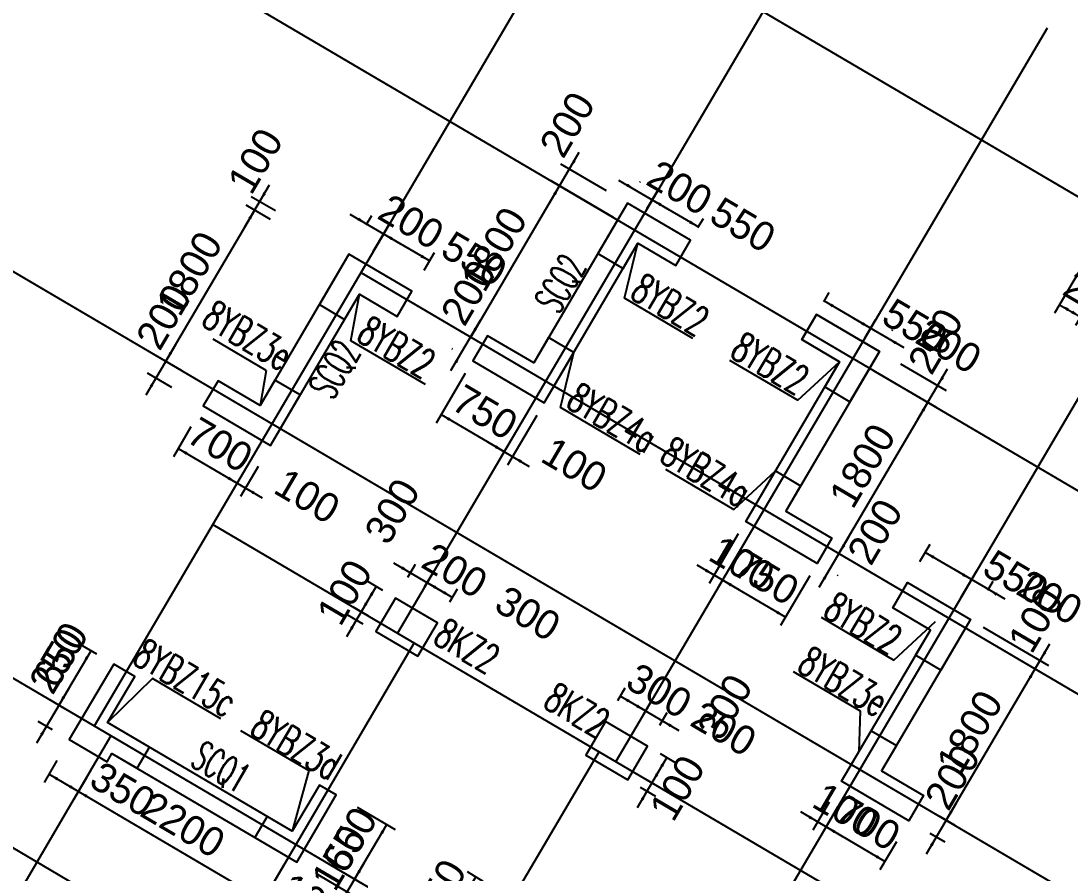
# Model space of a CAD drawing. Extents: x 387171 to 699106, y 11966 to 245688.
# Drawn here: x 617575 to 628343, y 115542 to 124287 of the extents above; entities that cross this region are included whole.
import ezdxf

# ---------------------------------------------------------------- set-up
doc = ezdxf.new("R2010")
doc.units = 0
doc.header["$LTSCALE"] = 100
doc.header["$MEASUREMENT"] = 0
for name, color, linetype in [('b边缘构件', 235, 'Continuous'), ('colu-主楼', 7, 'Continuous'), ('DIM', 3, 'Continuous'), ('DOTE', 253, 'Continuous'), ('NUM', 7, 'Continuous'), ('Q-TEXT', 2, 'Continuous'), ('wall-主楼', 2, 'Continuous'), ('Y阴影', 254, 'Continuous'), ('小尺寸', 4, 'Continuous'), ('边缘构件标注', 1, 'Continuous')]:
    doc.layers.add(name, color=color, linetype=linetype)
doc.styles.get("Standard").update_dxf_attribs({"font": 'standard'})
doc.styles.add('tk', font='tk')
doc.dimstyles.get("Standard").update_dxf_attribs({"dimtxt": 300, "dimasz": 100, "dimexe": 100, "dimexo": 250, "dimgap": 100, "dimtad": 0, "dimtoh": 1, "dimdec": 0, "dimdsep": 46, "dimcen": 0.09, "dimclrt": 7, "dimadec": 0, "dimazin": 0, "dimtfac": 1, "dimtdec": 4, "dimtofl": 0, "dimtmove": 0, "dimatfit": 3, "dimfxl": 1, "dimtolj": 1, "dimtzin": 0, "dimarcsym": 0})

# ---------------------------------------------------------------- blocks, each defined once
blk = doc.blocks.new('*D200')
at = {"layer": '小尺寸', "color": 0, "linetype": 'ByBlock', "lineweight": -2}
for p, q in [((622320, 115457), (622157, 115553)), ((621914, 114942), (622243, 115502)), ((621990, 114897), (621828, 114992))]:
    blk.add_line(p, q, dxfattribs=at)
for points in [[(622243, 115502), (622207, 115407), (622178, 115424)], [(621914, 114942), (621950, 115036), (621979, 115019)]]:
    blk.add_solid(points, dxfattribs=at)
at = {"layer": '小尺寸', "color": 7, "linetype": 'Continuous', "lineweight": -2, "insert": (621863, 115349), "char_height": 300, "width": 556.67, "attachment_point": 5, "rotation": 59.5454, "style": 'tk'}
blk.add_mtext('650', dxfattribs=at)
blk = doc.blocks.new('*D997')
at = {"layer": '小尺寸', "color": 0, "linetype": 'ByBlock', "lineweight": -2}
for p, q in [((618293, 116599), (618114, 116294)), ((618164, 116380), (620061, 115265)), ((620269, 115619), (620010, 115179))]:
    blk.add_line(p, q, dxfattribs=at)
for points in [[(618164, 116380), (618259, 116344), (618242, 116315)], [(620061, 115265), (619966, 115302), (619983, 115330)]]:
    blk.add_solid(points, dxfattribs=at)
at = {"layer": '小尺寸', "color": 7, "linetype": 'Continuous', "lineweight": -2, "insert": (619239, 116038), "char_height": 300, "width": 780, "attachment_point": 5, "rotation": 329.5454, "style": 'tk'}
blk.add_mtext('2200', dxfattribs=at)
blk = doc.blocks.new('*D745')
at = {"layer": '小尺寸', "color": 0, "linetype": 'ByBlock', "lineweight": -2}
for p, q in [((620269, 115619), (620010, 115179)), ((620279, 115439), (620096, 115128)), ((619888, 115367), (620319, 115113))]:
    blk.add_line(p, q, dxfattribs=at)
for points in [[(620061, 115265), (619966, 115302), (619983, 115330)], [(620147, 115214), (620242, 115178), (620225, 115149)]]:
    blk.add_solid(points, dxfattribs=at)
at = {"layer": '小尺寸', "color": 7, "linetype": 'Continuous', "lineweight": -2, "insert": (620565, 115259), "char_height": 300, "width": 476.67, "attachment_point": 5, "rotation": 329.5454, "style": 'tk'}
blk.add_mtext('100', dxfattribs=at)
blk = doc.blocks.new('*D614')
at = {"layer": '小尺寸', "color": 0, "linetype": 'ByBlock', "lineweight": -2}
for p, q in [((620697, 115657), (621086, 115429)), ((620822, 115178), (621101, 115652)), ((620621, 115528), (621010, 115299))]:
    blk.add_line(p, q, dxfattribs=at)
for points in [[(621000, 115479), (621036, 115574), (621065, 115557)], [(620924, 115350), (620887, 115255), (620858, 115272)]]:
    blk.add_solid(points, dxfattribs=at)
at = {"layer": '小尺寸', "color": 7, "linetype": 'Continuous', "lineweight": -2, "insert": (620841, 115702), "char_height": 300, "width": 476.67, "attachment_point": 5, "rotation": 59.5454, "style": 'tk'}
blk.add_mtext('150', dxfattribs=at)
blk = doc.blocks.new('*D1554')
at = {"layer": '小尺寸', "color": 0, "linetype": 'ByBlock', "lineweight": -2}
for p, q in [((621027, 116218), (621415, 115989)), ((621000, 115479), (621329, 116040)), ((620697, 115657), (621086, 115429))]:
    blk.add_line(p, q, dxfattribs=at)
for points in [[(621329, 116040), (621293, 115945), (621264, 115962)], [(621000, 115479), (621036, 115574), (621065, 115557)]]:
    blk.add_solid(points, dxfattribs=at)
at = {"layer": '小尺寸', "color": 7, "linetype": 'Continuous', "lineweight": -2, "insert": (620949, 115886), "char_height": 300, "width": 556.67, "attachment_point": 5, "rotation": 59.5454, "style": 'tk'}
blk.add_mtext('650', dxfattribs=at)
blk = doc.blocks.new('*D1154')
at = {"layer": '小尺寸', "color": 0, "linetype": 'ByBlock', "lineweight": -2}
for p, q in [((626870, 115740), (627174, 116257)), ((627004, 116125), (627159, 116034)), ((626903, 115952), (627057, 115862))]:
    blk.add_line(p, q, dxfattribs=at)
for points in [[(627072, 116085), (627109, 116180), (627137, 116163)], [(626971, 115913), (626935, 115818), (626906, 115835)]]:
    blk.add_solid(points, dxfattribs=at)
at = {"layer": '小尺寸', "color": 7, "linetype": 'Continuous', "lineweight": -2, "insert": (627136, 116528), "char_height": 300, "width": 566.67, "attachment_point": 5, "rotation": 59.5454, "style": 'tk'}
blk.add_mtext('200', dxfattribs=at)
blk = doc.blocks.new('*D2033')
at = {"layer": '小尺寸', "color": 0, "linetype": 'ByBlock', "lineweight": -2}
for p, q in [((627313, 118031), (628071, 117586)), ((627072, 116085), (627985, 117637)), ((627004, 116125), (627159, 116034))]:
    blk.add_line(p, q, dxfattribs=at)
for points in [[(627985, 117637), (627948, 117542), (627920, 117559)], [(627072, 116085), (627109, 116180), (627137, 116163)]]:
    blk.add_solid(points, dxfattribs=at)
at = {"layer": '小尺寸', "color": 7, "linetype": 'Continuous', "lineweight": -2, "insert": (627313, 116987), "char_height": 300, "width": 690, "attachment_point": 5, "rotation": 59.5454, "style": 'tk'}
blk.add_mtext('1800', dxfattribs=at)
blk = doc.blocks.new('*D1935')
at = {"layer": '小尺寸', "color": 0, "linetype": 'ByBlock', "lineweight": -2}
for p, q in [((627313, 118031), (628071, 117586)), ((627450, 118067), (628122, 117672)), ((627883, 117464), (628137, 117895))]:
    blk.add_line(p, q, dxfattribs=at)
for points in [[(628035, 117723), (628072, 117817), (628100, 117801)], [(627985, 117637), (627948, 117542), (627920, 117559)]]:
    blk.add_solid(points, dxfattribs=at)
at = {"layer": '小尺寸', "color": 7, "linetype": 'Continuous', "lineweight": -2, "insert": (627991, 118141), "char_height": 300, "width": 476.67, "attachment_point": 5, "rotation": 59.5454, "style": 'tk'}
blk.add_mtext('100', dxfattribs=at)
blk = doc.blocks.new('*D2877')
at = {"layer": '小尺寸', "color": 0, "linetype": 'ByBlock', "lineweight": -2}
for p, q in [((625957, 116218), (625788, 115930)), ((626442, 115662), (625839, 116017)), ((626561, 115864), (626391, 115576))]:
    blk.add_line(p, q, dxfattribs=at)
for points in [[(625839, 116017), (625933, 115980), (625917, 115952)], [(626442, 115662), (626348, 115698), (626364, 115727)]]:
    blk.add_solid(points, dxfattribs=at)
at = {"layer": '小尺寸', "color": 7, "linetype": 'Continuous', "lineweight": -2, "insert": (626267, 116055), "char_height": 300, "width": 566.67, "attachment_point": 5, "rotation": 329.5454, "style": 'tk'}
blk.add_mtext('700', dxfattribs=at)
blk = doc.blocks.new('*D2446')
at = {"layer": '小尺寸', "color": 0, "linetype": 'ByBlock', "lineweight": -2}
for p, q in [((625871, 116269), (625702, 115981)), ((625957, 116218), (625788, 115930)), ((626011, 115915), (625580, 116169))]:
    blk.add_line(p, q, dxfattribs=at)
for points in [[(625753, 116067), (625658, 116104), (625675, 116132)], [(625839, 116017), (625933, 115980), (625917, 115952)]]:
    blk.add_solid(points, dxfattribs=at)
at = {"layer": '小尺寸', "color": 7, "linetype": 'Continuous', "lineweight": -2, "insert": (626040, 116188), "char_height": 300, "width": 476.67, "attachment_point": 5, "rotation": 329.5454, "style": 'tk'}
blk.add_mtext('100', dxfattribs=at)
blk = doc.blocks.new('*D3408')
at = {"layer": '小尺寸', "color": 0, "linetype": 'ByBlock', "lineweight": -2}
for p, q in [((627676, 118352), (627158, 118656)), ((627225, 118374), (627382, 118640)), ((627498, 118445), (627554, 118539))]:
    blk.add_line(p, q, dxfattribs=at)
for points in [[(627331, 118554), (627236, 118591), (627253, 118619)], [(627503, 118453), (627598, 118417), (627581, 118388)]]:
    blk.add_solid(points, dxfattribs=at)
at = {"layer": '小尺寸', "color": 7, "linetype": 'Continuous', "lineweight": -2, "insert": (628135, 118372), "char_height": 300, "width": 566.67, "attachment_point": 5, "rotation": 329.5454, "style": 'tk'}
blk.add_mtext('200', dxfattribs=at)
blk = doc.blocks.new('*D3306')
at = {"layer": '小尺寸', "color": 0, "linetype": 'ByBlock', "lineweight": -2}
for p, q in [((626801, 118738), (626907, 118919)), ((627331, 118554), (626857, 118833)), ((627225, 118374), (627382, 118640))]:
    blk.add_line(p, q, dxfattribs=at)
for points in [[(626857, 118833), (626951, 118797), (626935, 118768)], [(627331, 118554), (627236, 118591), (627253, 118619)]]:
    blk.add_solid(points, dxfattribs=at)
at = {"layer": '小尺寸', "color": 7, "linetype": 'Continuous', "lineweight": -2, "insert": (627788, 118575), "char_height": 300, "width": 566.67, "attachment_point": 5, "rotation": 329.5454, "style": 'tk'}
blk.add_mtext('550', dxfattribs=at)
blk = doc.blocks.new('*D3042')
at = {"layer": '小尺寸', "color": 0, "linetype": 'ByBlock', "lineweight": -2}
for p, q in [((625024, 118971), (624725, 118463)), ((625671, 118591), (625371, 118083)), ((625422, 118169), (624776, 118549))]:
    blk.add_line(p, q, dxfattribs=at)
for points in [[(624776, 118549), (624870, 118513), (624853, 118484)], [(625422, 118169), (625328, 118205), (625344, 118234)]]:
    blk.add_solid(points, dxfattribs=at)
at = {"layer": '小尺寸', "color": 7, "linetype": 'Continuous', "lineweight": -2, "insert": (625226, 118574), "char_height": 300, "width": 566.67, "attachment_point": 5, "rotation": 329.5454, "style": 'tk'}
blk.add_mtext('750', dxfattribs=at)
blk = doc.blocks.new('*D3801')
at = {"layer": '小尺寸', "color": 0, "linetype": 'ByBlock', "lineweight": -2}
for p, q in [((624938, 119022), (624639, 118513)), ((625024, 118971), (624725, 118463)), ((624948, 118448), (624517, 118701))]:
    blk.add_line(p, q, dxfattribs=at)
for points in [[(624689, 118600), (624595, 118636), (624612, 118665)], [(624776, 118549), (624870, 118513), (624853, 118484)]]:
    blk.add_solid(points, dxfattribs=at)
at = {"layer": '小尺寸', "color": 7, "linetype": 'Continuous', "lineweight": -2, "insert": (624977, 118721), "char_height": 300, "width": 476.67, "attachment_point": 5, "rotation": 329.5454, "style": 'tk'}
blk.add_mtext('100', dxfattribs=at)
blk = doc.blocks.new('*D3548')
at = {"layer": '小尺寸', "color": 0, "linetype": 'ByBlock', "lineweight": -2}
for p, q in [((625768, 118476), (626072, 118993)), ((626063, 118766), (626057, 118770)), ((625962, 118594), (625956, 118598))]:
    blk.add_line(p, q, dxfattribs=at)
for points in [[(625971, 118821), (626007, 118915), (626036, 118898)], [(625870, 118648), (625833, 118554), (625805, 118570)]]:
    blk.add_solid(points, dxfattribs=at)
at = {"layer": '小尺寸', "color": 7, "linetype": 'Continuous', "lineweight": -2, "insert": (626341, 119046), "char_height": 300, "width": 566.67, "attachment_point": 5, "rotation": 59.5454, "style": 'tk'}
blk.add_mtext('200', dxfattribs=at)
blk = doc.blocks.new('*D4631')
at = {"layer": '小尺寸', "color": 0, "linetype": 'ByBlock', "lineweight": -2}
for p, q in [((626329, 120698), (626969, 120322)), ((625971, 118821), (626883, 120372)), ((626063, 118766), (626057, 118770))]:
    blk.add_line(p, q, dxfattribs=at)
for points in [[(626883, 120372), (626847, 120278), (626818, 120295)], [(625971, 118821), (626007, 118915), (626036, 118898)]]:
    blk.add_solid(points, dxfattribs=at)
at = {"layer": '小尺寸', "color": 7, "linetype": 'Continuous', "lineweight": -2, "insert": (626212, 119723), "char_height": 300, "width": 690, "attachment_point": 5, "rotation": 59.5454, "style": 'tk'}
blk.add_mtext('1800', dxfattribs=at)
blk = doc.blocks.new('*D4362')
at = {"layer": '小尺寸', "color": 0, "linetype": 'ByBlock', "lineweight": -2}
for p, q in [((625817, 121405), (625872, 121499)), ((626296, 121134), (625821, 121413)), ((626240, 121040), (626346, 121220))]:
    blk.add_line(p, q, dxfattribs=at)
for points in [[(625821, 121413), (625916, 121376), (625899, 121348)], [(626296, 121134), (626201, 121170), (626218, 121199)]]:
    blk.add_solid(points, dxfattribs=at)
at = {"layer": '小尺寸', "color": 7, "linetype": 'Continuous', "lineweight": -2, "insert": (626753, 121155), "char_height": 300, "width": 566.67, "attachment_point": 5, "rotation": 329.5454, "style": 'tk'}
blk.add_mtext('550', dxfattribs=at)
blk = doc.blocks.new('*D386')
at = {"layer": '小尺寸', "color": 0, "linetype": 'ByBlock', "lineweight": -2}
for p, q in [((622136, 120669), (621837, 120161)), ((622783, 120289), (622484, 119781)), ((621888, 120247), (622534, 119867))]:
    blk.add_line(p, q, dxfattribs=at)
for points in [[(621888, 120247), (621982, 120211), (621966, 120182)], [(622534, 119867), (622440, 119903), (622457, 119932)]]:
    blk.add_solid(points, dxfattribs=at)
at = {"layer": '小尺寸', "color": 7, "linetype": 'Continuous', "lineweight": -2, "insert": (622338, 120272), "char_height": 300, "width": 566.67, "attachment_point": 5, "rotation": 329.5454, "style": 'tk'}
blk.add_mtext('750', dxfattribs=at)
blk = doc.blocks.new('*D112')
at = {"layer": '小尺寸', "color": 0, "linetype": 'ByBlock', "lineweight": -2}
for p, q in [((622783, 120289), (622484, 119781)), ((622869, 120239), (622570, 119730)), ((622362, 119968), (622793, 119715))]:
    blk.add_line(p, q, dxfattribs=at)
for points in [[(622534, 119867), (622440, 119903), (622457, 119932)], [(622621, 119816), (622715, 119780), (622698, 119751)]]:
    blk.add_solid(points, dxfattribs=at)
at = {"layer": '小尺寸', "color": 7, "linetype": 'Continuous', "lineweight": -2, "insert": (623256, 119732), "char_height": 300, "width": 476.67, "attachment_point": 5, "rotation": 329.5454, "style": 'tk'}
blk.add_mtext('100', dxfattribs=at)
blk = doc.blocks.new('*D2')
at = {"layer": '小尺寸', "color": 0, "linetype": 'ByBlock', "lineweight": -2}
for p, q in [((621988, 120699), (622292, 121216)), ((622098, 121098), (622104, 121094)), ((621997, 120925), (622003, 120922))]:
    blk.add_line(p, q, dxfattribs=at)
for points in [[(622191, 121043), (622227, 121138), (622256, 121121)], [(622089, 120871), (622053, 120776), (622024, 120793)]]:
    blk.add_solid(points, dxfattribs=at)
at = {"layer": '小尺寸', "color": 7, "linetype": 'Continuous', "lineweight": -2, "insert": (622169, 121501), "char_height": 300, "width": 566.67, "attachment_point": 5, "rotation": 59.5454, "style": 'tk'}
blk.add_mtext('200', dxfattribs=at)
blk = doc.blocks.new('*D958')
at = {"layer": '小尺寸', "color": 0, "linetype": 'ByBlock', "lineweight": -2}
for p, q in [((623657, 122269), (623017, 122646)), ((622191, 121043), (623103, 122595)), ((622098, 121098), (622104, 121094))]:
    blk.add_line(p, q, dxfattribs=at)
for points in [[(623103, 122595), (623067, 122500), (623038, 122517)], [(622191, 121043), (622227, 121138), (622256, 121121)]]:
    blk.add_solid(points, dxfattribs=at)
at = {"layer": '小尺寸', "color": 7, "linetype": 'Continuous', "lineweight": -2, "insert": (622431, 121946), "char_height": 300, "width": 690, "attachment_point": 5, "rotation": 59.5454, "style": 'tk'}
blk.add_mtext('1800', dxfattribs=at)
blk = doc.blocks.new('*D533')
at = {"layer": '小尺寸', "color": 0, "linetype": 'ByBlock', "lineweight": -2}
for p, q in [((623002, 122423), (623306, 122940)), ((623586, 122543), (623118, 122818)), ((623657, 122269), (623017, 122646))]:
    blk.add_line(p, q, dxfattribs=at)
for points in [[(623204, 122767), (623241, 122862), (623269, 122845)], [(623103, 122595), (623067, 122500), (623038, 122517)]]:
    blk.add_solid(points, dxfattribs=at)
at = {"layer": '小尺寸', "color": 7, "linetype": 'Continuous', "lineweight": -2, "insert": (623183, 123225), "char_height": 300, "width": 566.67, "attachment_point": 5, "rotation": 59.5454, "style": 'tk'}
blk.add_mtext('200', dxfattribs=at)
blk = doc.blocks.new('*D1472')
at = {"layer": '小尺寸', "color": 0, "linetype": 'ByBlock', "lineweight": -2}
for p, q in [((623709, 122655), (624227, 122350)), ((623928, 122632), (623933, 122639)), ((623999, 122358), (624105, 122538))]:
    blk.add_line(p, q, dxfattribs=at)
for points in [[(623882, 122553), (623787, 122590), (623804, 122618)], [(624054, 122452), (624149, 122415), (624132, 122387)]]:
    blk.add_solid(points, dxfattribs=at)
at = {"layer": '小尺寸', "color": 7, "linetype": 'Continuous', "lineweight": -2, "insert": (624337, 122575), "char_height": 300, "width": 566.67, "attachment_point": 5, "rotation": 329.5454, "style": 'tk'}
blk.add_mtext('200', dxfattribs=at)
blk = doc.blocks.new('*D1375')
at = {"layer": '小尺寸', "color": 0, "linetype": 'ByBlock', "lineweight": -2}
for p, q in [((623999, 122358), (624105, 122538)), ((624054, 122452), (624528, 122173)), ((624524, 122166), (624579, 122259))]:
    blk.add_line(p, q, dxfattribs=at)
for points in [[(624054, 122452), (624149, 122415), (624132, 122387)], [(624528, 122173), (624434, 122209), (624451, 122238)]]:
    blk.add_solid(points, dxfattribs=at)
at = {"layer": '小尺寸', "color": 7, "linetype": 'Continuous', "lineweight": -2, "insert": (624986, 122194), "char_height": 300, "width": 566.67, "attachment_point": 5, "rotation": 329.5454, "style": 'tk'}
blk.add_mtext('550', dxfattribs=at)
blk = doc.blocks.new('*D2256')
at = {"layer": '小尺寸', "color": 0, "linetype": 'ByBlock', "lineweight": -2}
for p, q in [((618859, 120450), (619164, 120967)), ((619224, 120700), (618976, 120845)), ((619123, 120527), (618875, 120673))]:
    blk.add_line(p, q, dxfattribs=at)
for points in [[(619062, 120795), (619098, 120889), (619127, 120873)], [(618961, 120622), (618924, 120528), (618896, 120545)]]:
    blk.add_solid(points, dxfattribs=at)
at = {"layer": '小尺寸', "color": 7, "linetype": 'Continuous', "lineweight": -2, "insert": (619041, 121252), "char_height": 300, "width": 566.67, "attachment_point": 5, "rotation": 59.5454, "style": 'tk'}
blk.add_mtext('200', dxfattribs=at)
blk = doc.blocks.new('*D1853')
at = {"layer": '小尺寸', "color": 0, "linetype": 'ByBlock', "lineweight": -2}
for p, q in [((619062, 120795), (619974, 122346)), ((620136, 122251), (619888, 122397)), ((619224, 120700), (618976, 120845))]:
    blk.add_line(p, q, dxfattribs=at)
for points in [[(619974, 122346), (619938, 122252), (619909, 122269)], [(619062, 120795), (619098, 120889), (619127, 120873)]]:
    blk.add_solid(points, dxfattribs=at)
at = {"layer": '小尺寸', "color": 7, "linetype": 'Continuous', "lineweight": -2, "insert": (619303, 121697), "char_height": 300, "width": 690, "attachment_point": 5, "rotation": 59.5454, "style": 'tk'}
blk.add_mtext('1800', dxfattribs=at)
blk = doc.blocks.new('*D2800')
at = {"layer": '小尺寸', "color": 0, "linetype": 'ByBlock', "lineweight": -2}
for p, q in [((619873, 122174), (620127, 122605)), ((620187, 122337), (619939, 122483)), ((620136, 122251), (619888, 122397))]:
    blk.add_line(p, q, dxfattribs=at)
for points in [[(620025, 122433), (620061, 122527), (620090, 122510)], [(619974, 122346), (619938, 122252), (619909, 122269)]]:
    blk.add_solid(points, dxfattribs=at)
at = {"layer": '小尺寸', "color": 7, "linetype": 'Continuous', "lineweight": -2, "insert": (619981, 122851), "char_height": 300, "width": 476.67, "attachment_point": 5, "rotation": 59.5454, "style": 'tk'}
blk.add_mtext('100', dxfattribs=at)
blk = doc.blocks.new('*D2685')
at = {"layer": '小尺寸', "color": 0, "linetype": 'ByBlock', "lineweight": -2}
for p, q in [((619320, 120121), (619139, 119813)), ((619189, 119899), (619793, 119544)), ((619923, 119766), (619742, 119458))]:
    blk.add_line(p, q, dxfattribs=at)
for points in [[(619189, 119899), (619284, 119863), (619267, 119834)], [(619793, 119544), (619698, 119581), (619715, 119609)]]:
    blk.add_solid(points, dxfattribs=at)
at = {"layer": '小尺寸', "color": 7, "linetype": 'Continuous', "lineweight": -2, "insert": (619618, 119937), "char_height": 300, "width": 566.67, "attachment_point": 5, "rotation": 329.5454, "style": 'tk'}
blk.add_mtext('700', dxfattribs=at)
blk = doc.blocks.new('*D2406')
at = {"layer": '小尺寸', "color": 0, "linetype": 'ByBlock', "lineweight": -2}
for p, q in [((619923, 119766), (619742, 119458)), ((619620, 119646), (620051, 119392)), ((620009, 119716), (619828, 119407))]:
    blk.add_line(p, q, dxfattribs=at)
for points in [[(619793, 119544), (619698, 119581), (619715, 119609)], [(619879, 119494), (619973, 119457), (619957, 119429)]]:
    blk.add_solid(points, dxfattribs=at)
at = {"layer": '小尺寸', "color": 7, "linetype": 'Continuous', "lineweight": -2, "insert": (620514, 119410), "char_height": 300, "width": 476.67, "attachment_point": 5, "rotation": 329.5454, "style": 'tk'}
blk.add_mtext('100', dxfattribs=at)
blk = doc.blocks.new('*D3220')
at = {"layer": '小尺寸', "color": 0, "linetype": 'ByBlock', "lineweight": -2}
for p, q in [((620952, 122305), (621469, 122001)), ((621119, 122195), (621175, 122290)), ((621190, 121922), (621347, 122188))]:
    blk.add_line(p, q, dxfattribs=at)
for points in [[(621124, 122204), (621030, 122240), (621046, 122269)], [(621297, 122102), (621391, 122066), (621374, 122037)]]:
    blk.add_solid(points, dxfattribs=at)
at = {"layer": '小尺寸', "color": 7, "linetype": 'Continuous', "lineweight": -2, "insert": (621580, 122226), "char_height": 300, "width": 566.67, "attachment_point": 5, "rotation": 329.5454, "style": 'tk'}
blk.add_mtext('200', dxfattribs=at)
blk = doc.blocks.new('*D2947')
at = {"layer": '小尺寸', "color": 0, "linetype": 'ByBlock', "lineweight": -2}
for p, q in [((621190, 121922), (621347, 122188)), ((621297, 122102), (621771, 121824)), ((621715, 121729), (621821, 121910))]:
    blk.add_line(p, q, dxfattribs=at)
for points in [[(621297, 122102), (621391, 122066), (621374, 122037)], [(621771, 121824), (621676, 121860), (621693, 121889)]]:
    blk.add_solid(points, dxfattribs=at)
at = {"layer": '小尺寸', "color": 7, "linetype": 'Continuous', "lineweight": -2, "insert": (622228, 121845), "char_height": 300, "width": 566.67, "attachment_point": 5, "rotation": 329.5454, "style": 'tk'}
blk.add_mtext('550', dxfattribs=at)
blk = doc.blocks.new('*D2309')
at = {"layer": '小尺寸', "color": 0, "linetype": 'ByBlock', "lineweight": -2}
for p, q in [((624331, 117003), (623813, 117307)), ((623960, 117161), (624037, 117292)), ((624132, 117060), (624209, 117191))]:
    blk.add_line(p, q, dxfattribs=at)
for points in [[(623986, 117206), (623891, 117242), (623908, 117271)], [(624158, 117104), (624253, 117068), (624236, 117039)]]:
    blk.add_solid(points, dxfattribs=at)
at = {"layer": '小尺寸', "color": 7, "linetype": 'Continuous', "lineweight": -2, "insert": (624789, 117023), "char_height": 300, "width": 566.67, "attachment_point": 5, "rotation": 329.5454, "style": 'tk'}
blk.add_mtext('200', dxfattribs=at)
blk = doc.blocks.new('*D1918')
at = {"layer": '小尺寸', "color": 0, "linetype": 'ByBlock', "lineweight": -2}
for p, q in [((623701, 117313), (623778, 117444)), ((623986, 117206), (623727, 117358)), ((623960, 117161), (624037, 117292))]:
    blk.add_line(p, q, dxfattribs=at)
for points in [[(623727, 117358), (623822, 117321), (623805, 117293)], [(623986, 117206), (623891, 117242), (623908, 117271)]]:
    blk.add_solid(points, dxfattribs=at)
at = {"layer": '小尺寸', "color": 7, "linetype": 'Continuous', "lineweight": -2, "insert": (624126, 117413), "char_height": 300, "width": 566.67, "attachment_point": 5, "rotation": 329.5454, "style": 'tk'}
blk.add_mtext('300', dxfattribs=at)
blk = doc.blocks.new('*D2841')
at = {"layer": '小尺寸', "color": 0, "linetype": 'ByBlock', "lineweight": -2}
for p, q in [((624204, 116727), (624052, 116469)), ((624135, 116768), (624291, 116677)), ((623983, 116510), (624138, 116418))]:
    blk.add_line(p, q, dxfattribs=at)
for points in [[(624204, 116727), (624168, 116633), (624139, 116649)], [(624052, 116469), (624089, 116563), (624117, 116546)]]:
    blk.add_solid(points, dxfattribs=at)
at = {"layer": '小尺寸', "color": 7, "linetype": 'Continuous', "lineweight": -2, "insert": (624801, 117248), "char_height": 300, "width": 566.67, "attachment_point": 5, "rotation": 59.5454, "style": 'tk'}
blk.add_mtext('300', dxfattribs=at)
blk = doc.blocks.new('*D2737')
at = {"layer": '小尺寸', "color": 0, "linetype": 'ByBlock', "lineweight": -2}
for p, q in [((624154, 116641), (623900, 116210)), ((623983, 116510), (624138, 116418)), ((623932, 116423), (624088, 116332))]:
    blk.add_line(p, q, dxfattribs=at)
for points in [[(624052, 116469), (624089, 116563), (624117, 116546)], [(624002, 116382), (623965, 116288), (623937, 116305)]]:
    blk.add_solid(points, dxfattribs=at)
at = {"layer": '小尺寸', "color": 7, "linetype": 'Continuous', "lineweight": -2, "insert": (624312, 116416), "char_height": 300, "width": 476.67, "attachment_point": 5, "rotation": 59.5454, "style": 'tk'}
blk.add_mtext('100', dxfattribs=at)
blk = doc.blocks.new('*D2450')
at = {"layer": '小尺寸', "color": 0, "linetype": 'ByBlock', "lineweight": -2}
for p, q in [((621400, 118726), (621917, 118422)), ((621546, 118580), (621623, 118711)), ((621718, 118479), (621795, 118610))]:
    blk.add_line(p, q, dxfattribs=at)
for points in [[(621572, 118625), (621477, 118661), (621494, 118690)], [(621745, 118524), (621839, 118487), (621822, 118458)]]:
    blk.add_solid(points, dxfattribs=at)
at = {"layer": '小尺寸', "color": 7, "linetype": 'Continuous', "lineweight": -2, "insert": (622028, 118647), "char_height": 300, "width": 566.67, "attachment_point": 5, "rotation": 329.5454, "style": 'tk'}
blk.add_mtext('200', dxfattribs=at)
blk = doc.blocks.new('*D3267')
at = {"layer": '小尺寸', "color": 0, "linetype": 'ByBlock', "lineweight": -2}
for p, q in [((621718, 118479), (621795, 118610)), ((621745, 118524), (622003, 118371)), ((621977, 118327), (622054, 118458))]:
    blk.add_line(p, q, dxfattribs=at)
for points in [[(621745, 118524), (621839, 118487), (621822, 118458)], [(622003, 118371), (621909, 118408), (621925, 118436)]]:
    blk.add_solid(points, dxfattribs=at)
at = {"layer": '小尺寸', "color": 7, "linetype": 'Continuous', "lineweight": -2, "insert": (622778, 118206), "char_height": 300, "width": 566.67, "attachment_point": 5, "rotation": 329.5454, "style": 'tk'}
blk.add_mtext('300', dxfattribs=at)
blk = doc.blocks.new('*D3006')
at = {"layer": '小尺寸', "color": 0, "linetype": 'ByBlock', "lineweight": -2}
for p, q in [((621220, 118482), (621068, 118223)), ((621290, 118441), (621134, 118533)), ((621138, 118182), (620982, 118274))]:
    blk.add_line(p, q, dxfattribs=at)
for points in [[(621220, 118482), (621184, 118387), (621155, 118404)], [(621068, 118223), (621104, 118318), (621133, 118301)]]:
    blk.add_solid(points, dxfattribs=at)
at = {"layer": '小尺寸', "color": 7, "linetype": 'Continuous', "lineweight": -2, "insert": (621386, 119256), "char_height": 300, "width": 566.67, "attachment_point": 5, "rotation": 59.5454, "style": 'tk'}
blk.add_mtext('300', dxfattribs=at)
blk = doc.blocks.new('*D4051')
at = {"layer": '小尺寸', "color": 0, "linetype": 'ByBlock', "lineweight": -2}
for p, q in [((621170, 118396), (620916, 117965)), ((621138, 118182), (620982, 118274)), ((621087, 118096), (620931, 118188))]:
    blk.add_line(p, q, dxfattribs=at)
for points in [[(621068, 118223), (621104, 118318), (621133, 118301)], [(621017, 118137), (620981, 118042), (620952, 118059)]]:
    blk.add_solid(points, dxfattribs=at)
at = {"layer": '小尺寸', "color": 7, "linetype": 'Continuous', "lineweight": -2, "insert": (620896, 118424), "char_height": 300, "width": 476.67, "attachment_point": 5, "rotation": 59.5454, "style": 'tk'}
blk.add_mtext('100', dxfattribs=at)
blk = doc.blocks.new('*D1115')
at = {"layer": '小尺寸', "color": 0, "linetype": 'ByBlock', "lineweight": -2}
for p, q in [((622320, 115457), (622157, 115553)), ((621914, 114942), (622243, 115502)), ((621990, 114897), (621828, 114992))]:
    blk.add_line(p, q, dxfattribs=at)
for points in [[(622243, 115502), (622207, 115407), (622178, 115424)], [(621914, 114942), (621950, 115036), (621979, 115019)]]:
    blk.add_solid(points, dxfattribs=at)
at = {"layer": '小尺寸', "color": 7, "linetype": 'Continuous', "lineweight": -2, "insert": (621863, 115349), "char_height": 300, "width": 556.67, "attachment_point": 5, "rotation": 59.5454, "style": 'tk'}
blk.add_mtext('650', dxfattribs=at)
blk = doc.blocks.new('*D2854')
at = {"layer": '小尺寸', "color": 0, "linetype": 'ByBlock', "lineweight": -2}
for p, q in [((618294, 117825), (617964, 117264)), ((618354, 117789), (618207, 117875)), ((618025, 117228), (617878, 117315))]:
    blk.add_line(p, q, dxfattribs=at)
for points in [[(618294, 117825), (618257, 117730), (618229, 117747)], [(617964, 117264), (618000, 117359), (618029, 117342)]]:
    blk.add_solid(points, dxfattribs=at)
at = {"layer": '小尺寸', "color": 7, "linetype": 'Continuous', "lineweight": -2, "insert": (617982, 117783), "char_height": 300, "width": 556.67, "attachment_point": 5, "rotation": 59.5454, "style": 'tk'}
blk.add_mtext('650', dxfattribs=at)
blk = doc.blocks.new('*D2580')
at = {"layer": '小尺寸', "color": 0, "linetype": 'ByBlock', "lineweight": -2}
for p, q in [((618065, 117437), (617736, 116876)), ((618025, 117228), (617878, 117315)), ((617898, 117013), (617751, 117099))]:
    blk.add_line(p, q, dxfattribs=at)
for points in [[(617964, 117264), (618000, 117359), (618029, 117342)], [(617837, 117049), (617801, 116954), (617772, 116971)]]:
    blk.add_solid(points, dxfattribs=at)
at = {"layer": '小尺寸', "color": 7, "linetype": 'Continuous', "lineweight": -2, "insert": (617943, 117721), "char_height": 300, "width": 566.67, "attachment_point": 5, "rotation": 59.5454, "style": 'tk'}
blk.add_mtext('250', dxfattribs=at)
blk = doc.blocks.new('*D1985')
at = {"layer": '小尺寸', "color": 0, "linetype": 'ByBlock', "lineweight": -2}
for p, q in [((626603, 120769), (627071, 120494)), ((626782, 120200), (627086, 120717)), ((626329, 120698), (626969, 120322))]:
    blk.add_line(p, q, dxfattribs=at)
for points in [[(626985, 120545), (627021, 120639), (627050, 120622)], [(626883, 120372), (626847, 120278), (626818, 120295)]]:
    blk.add_solid(points, dxfattribs=at)
at = {"layer": '小尺寸', "color": 7, "linetype": 'Continuous', "lineweight": -2, "insert": (626963, 121002), "char_height": 300, "width": 566.67, "attachment_point": 5, "rotation": 59.5454, "style": 'tk'}
blk.add_mtext('200', dxfattribs=at)
blk = doc.blocks.new('*D1880')
at = {"layer": '小尺寸', "color": 0, "linetype": 'ByBlock', "lineweight": -2}
for p, q in [((626640, 120931), (626123, 121235)), ((626240, 121040), (626346, 121220)), ((626514, 121111), (626519, 121119))]:
    blk.add_line(p, q, dxfattribs=at)
for points in [[(626296, 121134), (626201, 121170), (626218, 121199)], [(626468, 121033), (626563, 120996), (626546, 120968)]]:
    blk.add_solid(points, dxfattribs=at)
at = {"layer": '小尺寸', "color": 7, "linetype": 'Continuous', "lineweight": -2, "insert": (627099, 120951), "char_height": 300, "width": 566.67, "attachment_point": 5, "rotation": 329.5454, "style": 'tk'}
blk.add_mtext('200', dxfattribs=at)
blk = doc.blocks.new('*D4545')
at = {"layer": '小尺寸', "color": 0, "linetype": 'ByBlock', "lineweight": -2}
for p, q in [((617944, 116696), (617812, 116471)), ((617863, 116558), (618164, 116380)), ((618246, 116519), (618114, 116294))]:
    blk.add_line(p, q, dxfattribs=at)
for points in [[(617863, 116558), (617957, 116521), (617940, 116493)], [(618164, 116380), (618070, 116417), (618086, 116445)]]:
    blk.add_solid(points, dxfattribs=at)
at = {"layer": '小尺寸', "color": 7, "linetype": 'Continuous', "lineweight": -2, "insert": (618621, 116401), "char_height": 300, "width": 566.67, "attachment_point": 5, "rotation": 329.5454, "style": 'tk'}
blk.add_mtext('350', dxfattribs=at)
blk = doc.blocks.new('*D2735')
at = {"layer": 'DIM', "color": 0, "linetype": 'ByBlock', "lineweight": -2}
for p, q in [((628514, 121849), (628185, 121289)), ((628730, 121723), (628400, 121162)), ((628236, 121375), (628451, 121249))]:
    blk.add_line(p, q, dxfattribs=at)
for points in [[(628236, 121375), (628330, 121339), (628313, 121310)], [(628451, 121249), (628356, 121285), (628373, 121314)]]:
    blk.add_solid(points, dxfattribs=at)
at = {"layer": 'DIM', "color": 7, "linetype": 'Continuous', "lineweight": -2, "insert": (628612, 121444), "char_height": 300, "width": 566.67, "attachment_point": 5, "rotation": 329.5454, "style": 'tk'}
blk.add_mtext('250', dxfattribs=at)

msp = doc.modelspace()

# ---------------------------------------------------------------- hatches: boundary and pattern name
at = {"layer": 'Y阴影'}
h = msp.add_hatch(dxfattribs=at)
h.set_pattern_fill('ANSI31', color=256, scale=25, angle=-30.45463, style=0)
h.set_pattern_definition([])
h.paths.add_polyline_path([(623801.4, 122416.4), (623497.3, 121899.1), (623755.9, 121747.1), (623908, 122005.7), (624295.9, 121777.6), (624448, 122036.2)], flags=0)
h = msp.add_hatch(dxfattribs=at)
h.set_pattern_fill('ANSI31', color=256, scale=25, angle=-30.45463, style=0)
h.set_pattern_definition([])
h.paths.add_polyline_path([(620941.9, 121893.6), (620637.8, 121376.4), (620896.4, 121224.3), (621048.5, 121482.9), (621436.4, 121254.8), (621588.5, 121513.4)], flags=0)
h = msp.add_hatch(dxfattribs=at)
h.set_pattern_fill('ANSI31', color=256, scale=25, angle=-30.45463, style=0)
h.set_pattern_definition([])
h.paths.add_polyline_path([(625741, 121275.9), (625589, 121017.3), (625976.9, 120789.2), (625824.8, 120530.6), (626083.4, 120378.6), (626387.5, 120895.8)], flags=0)
h = msp.add_hatch(dxfattribs=at)
h.set_pattern_fill('ANSI31', color=256, scale=25, angle=-30.45463, style=0)
h.set_pattern_definition([])
h.paths.add_polyline_path([(622364.3, 121057.3), (622212.2, 120798.7), (622945, 120367.8), (623249.1, 120885.1), (622990.5, 121037.1), (622838.4, 120778.5)], flags=0)
h = msp.add_hatch(dxfattribs=at)
h.set_pattern_fill('ANSI31', color=256, scale=25, angle=-30.45463, style=0)
h.set_pattern_definition([])
h.paths.add_polyline_path([(619598.6, 120595.4), (619446.5, 120336.7), (620136.2, 119931.3), (620440.3, 120448.5), (620181.7, 120600.5), (620029.6, 120341.9)], flags=0)
h = msp.add_hatch(dxfattribs=at)
h.set_pattern_fill('ANSI31', color=256, scale=25, angle=-30.45463, style=0)
h.set_pattern_definition([])
h.paths.add_polyline_path([(625898.6, 118979.2), (625746.6, 118720.6), (625013.8, 119151.4), (625318, 119668.6), (625576.6, 119516.5), (625424.5, 119257.9)], flags=0)
h = msp.add_hatch(dxfattribs=at)
h.set_pattern_fill('ANSI31', color=256, scale=25, angle=-30.45463, style=0)
h.set_pattern_definition([])
h.paths.add_polyline_path([(627321, 118142.8), (627016.9, 117625.6), (626758.3, 117777.7), (626910.3, 118036.3), (626522.4, 118264.4), (626674.5, 118523)], flags=0)
h = msp.add_hatch(dxfattribs=at)
h.set_pattern_fill('ANSI31', color=256, scale=25, angle=-30.45463, style=0)
h.set_pattern_definition([])
h.paths.add_polyline_path([(618526.8, 117687.4), (618070.6, 116911.6), (618458.5, 116683.5), (618509.2, 116769.7), (618767.8, 116617.6), (618894.5, 116833.1), (618463.5, 117086.6), (618742.3, 117560.7)], flags=0)
h = msp.add_hatch(dxfattribs=at)
h.set_pattern_fill('ANSI31', color=256, scale=25, angle=-30.45463, style=0)
h.set_pattern_definition([])
h.paths.add_polyline_path([(626839.6, 116337.8), (626687.6, 116079.2), (625998, 116484.6), (626302.1, 117001.9), (626560.7, 116849.8), (626408.6, 116591.2)], flags=0)
h = msp.add_hatch(dxfattribs=at)
h.set_pattern_fill('ANSI31', color=256, scale=25, angle=-30.45463, style=0)
h.set_pattern_definition([])
h.paths.add_polyline_path([(620101.4, 116123.5), (619974.7, 115908), (620405.7, 115654.6), (620811.2, 116344.2), (620638.8, 116445.6), (620360, 115971.5)], flags=0)

# ---------------------------------------------------------------- linework, layer by layer
at = {"layer": 'b边缘构件'}
for points in [[(623801.4, 122416.4), (623497.3, 121899.1), (623755.9, 121747.1), (623908, 122005.7), (624295.9, 121777.6), (624448, 122036.2), (623801.4, 122416.4)], [(620941.9, 121893.6), (620637.8, 121376.4), (620896.4, 121224.3), (621048.5, 121482.9), (621436.4, 121254.8), (621588.5, 121513.4), (620941.9, 121893.6)], [(625741, 121275.9), (625589, 121017.3), (625976.9, 120789.2), (625824.8, 120530.6), (626083.4, 120378.6), (626387.5, 120895.8), (625741, 121275.9)], [(622364.3, 121057.3), (622212.2, 120798.7), (622945, 120367.8), (623249.1, 120885.1), (622990.5, 121037.1), (622838.4, 120778.5), (622364.3, 121057.3)], [(619598.6, 120595.4), (619446.5, 120336.7), (620136.2, 119931.3), (620440.3, 120448.5), (620181.7, 120600.5), (620029.6, 120341.9), (619598.6, 120595.4)], [(625898.6, 118979.2), (625746.6, 118720.6), (625013.8, 119151.4), (625318, 119668.6), (625576.6, 119516.5), (625424.5, 119257.9), (625898.6, 118979.2)], [(627321, 118142.8), (627016.9, 117625.6), (626758.3, 117777.7), (626910.3, 118036.3), (626522.4, 118264.4), (626674.5, 118523), (627321, 118142.8)], [(618526.8, 117687.4), (618070.6, 116911.6), (618458.5, 116683.5), (618509.2, 116769.7), (618767.8, 116617.6), (618894.5, 116833.1), (618463.5, 117086.6), (618742.3, 117560.7), (618526.8, 117687.4)], [(626839.6, 116337.8), (626687.6, 116079.2), (625998, 116484.6), (626302.1, 117001.9), (626560.7, 116849.8), (626408.6, 116591.2), (626839.6, 116337.8)], [(620101.4, 116123.5), (619974.7, 115908), (620405.7, 115654.6), (620811.2, 116344.2), (620638.8, 116445.6), (620360, 115971.5), (620101.4, 116123.5)]]:
    msp.add_lwpolyline(points, dxfattribs=at)
at = {"layer": 'colu-主楼'}
for points in [[(621647.5, 117766.6), (621850.2, 118111.4), (621419.2, 118364.8), (621216.5, 118020)], [(621647.5, 117766.6), (621850.2, 118111.4), (621419.2, 118364.8), (621216.5, 118020)], [(623802.6, 116499.4), (624005.3, 116844.2), (623574.3, 117097.7), (623371.6, 116752.9)], [(623802.6, 116499.4), (624005.3, 116844.2), (623574.3, 117097.7), (623371.6, 116752.9)]]:
    msp.add_lwpolyline(points, close=True, dxfattribs=at)
at = {"layer": 'DOTE'}
for p, q in [((587628.3, 143453.4), (636841.8, 114516.9)), ((585803.6, 140350.1), (639805.6, 108598)), ((647775.5, 111104.2), (601053.4, 138575.8)), ((583218.7, 135953.7), (631186.4, 107749.7)), ((597120.7, 129519.7), (633192.4, 108310.3)), ((623969.1, 126647.4), (618326.6, 117051)), ((625865.6, 125532.3), (621439.6, 118004.8)), ((628106.8, 124214.5), (623680.8, 116687)), ((630003.3, 123099.4), (624360.9, 113503)), ((621063.7, 121706), (635929.5, 112965.2)), ((619543.1, 119119.9), (634408.9, 110379.1)), ((621612, 117903.5), (614420.3, 105672.2)), ((618499.1, 116949.7), (612523.8, 106787.3)), ((623508.4, 116788.4), (616316.7, 104557.1))]:
    msp.add_line(p, q, dxfattribs=at)
at = {"layer": 'wall-主楼'}
for points in [[(623801.4, 122416.4), (622838.4, 120778.5), (622364.3, 121057.3), (622212.2, 120798.7), (622945, 120367.8), (623908, 122005.7), (624295.9, 121777.6), (624448, 122036.2)], [(621588.5, 121513.4), (620941.9, 121893.6), (620029.6, 120341.9), (619598.6, 120595.4), (619446.5, 120336.7), (620136.2, 119931.3), (621048.5, 121482.9), (621436.4, 121254.8)], [(626387.5, 120895.8), (625424.5, 119257.9), (625898.6, 118979.2), (625746.6, 118720.6), (625013.8, 119151.4), (625976.9, 120789.2), (625589, 121017.3), (625741, 121275.9)], [(626674.5, 118523), (627321, 118142.8), (626408.6, 116591.2), (626839.6, 116337.8), (626687.6, 116079.2), (625998, 116484.6), (626910.3, 118036.3), (626522.4, 118264.4)], [(618526.8, 117687.4), (618070.6, 116911.6), (618458.5, 116683.5), (618509.2, 116769.7), (620405.7, 115654.6), (620811.2, 116344.2), (620638.8, 116445.6), (620360, 115971.5), (618463.5, 117086.6), (618742.3, 117560.7)]]:
    msp.add_lwpolyline(points, close=True, dxfattribs=at)
at = {"layer": '边缘构件标注', "color": 200}
for p, q in [((623770.7, 121441.3), (623908, 122005.7)), ((620961.9, 121004.8), (621048.5, 121482.9)), ((624472.5, 121028.7), (623770.7, 121441.3)), ((620091.4, 120700.3), (619546.5, 121020.7)), ((621726.9, 120555), (620961.9, 121004.8)), ((623111.8, 120320.7), (623249.1, 120885.1)), ((624848.7, 120807.5), (625550.4, 120394.9)), ((625550.4, 120394.9), (625976.9, 120789.2)), ((620091.4, 120700.3), (620029.6, 120341.9)), ((623932.1, 119838.4), (623111.8, 120320.7)), ((624189.8, 119686.9), (624891.5, 119274.3)), ((624891.5, 119274.3), (625318, 119668.6)), ((625787.1, 118167.7), (626534.6, 117728.2)), ((626534.6, 117728.2), (626961, 118122.5)), ((625499.4, 117612.3), (626188.5, 117207.1)), ((618923.9, 117538.6), (618463.5, 117086.6)), ((619625.6, 117126), (618923.9, 117538.6)), ((626188.5, 117207.1), (626175.4, 116786.4)), ((619829.4, 117006.1), (620531.2, 116593.5)), ((620531.2, 116593.5), (620360, 115971.5))]:
    msp.add_line(p, q, dxfattribs=at)

# ---------------------------------------------------------------- texts
at = {"layer": 'NUM', "color": 200, "width": 0.7}
for p in [(621791.6, 117911.4), (622920.5, 117252.5)]:
    msp.add_text('8KZ2', height=300, rotation=329.54537, dxfattribs=at).set_placement(p)
at = {"layer": 'Q-TEXT', "color": 3, "width": 0.6}
for s, rotation, p in [('SCQ2', 59.54537, (623093, 121265.9)), ('SCQ2', 59.54537, (620775.7, 120385.4)), ('SCQ1', 329.54537, (619300.3, 116650.9))]:
    msp.add_text(s, height=300, rotation=rotation, dxfattribs=at).set_placement(p)
at = {"layer": '边缘构件标注', "color": 200, "width": 0.7}
for s, p in [('8YBZ2', (623813.6, 121452)), ('8YBZ3e', (619413.6, 121175.2)), ('8YBZ2', (621004.8, 121015.5)), ('8YBZ2', (624838.9, 120849.2)), ('8YBZ4a', (623154.7, 120331.4)), ('8YBZ4a', (624115.3, 119775.9)), ('8YBZ2', (625793.1, 118182.8)), ('8YBZ15c', (618705.4, 117702.9)), ('8YBZ3e', (625527.7, 117624.2)), ('8YBZ3d', (619908.8, 116974.7))]:
    msp.add_text(s, height=300, rotation=329.54537, dxfattribs=at).set_placement(p)

# ---------------------------------------------------------------- dimensions: what is measured, and where the dimension line sits
at = {"layer": 'DIM', "color": 200}
dim = msp.add_aligned_dim(p1=(628641, 122064.9), p2=(628856.5, 121938.2), distance=-800, dimstyle='Standard', dxfattribs=at)
dim.commit()
dim.dimension.update_dxf_attribs({"geometry": '*D2735', "text_midpoint": (628174.3, 121701.3)})
at = {"layer": '小尺寸'}
for base, p1, p2, angle, picture, middle in [((623204.3, 122767.4), (623872.5, 122142.6), (623801.4, 122416.4), 59.54537, '*D533', (622938.1, 122808)), ((620025.2, 122432.6), (620351.9, 122124.5), (620402.6, 122210.7), 59.54537, '*D2800', (619784.3, 122516.2)), ((624054.3, 122451.8), (623801.4, 122416.4), (623872.5, 122142.6), 329.54537, '*D1472', (623920.7, 122820.3)), ((623103, 122595), (622313.6, 120971.1), (623872.5, 122142.6), 59.54537, '*D958', (622431.3, 121945.9)), ((621296.7, 122102.3), (620992.6, 121979.8), (621063.7, 121706), 329.54537, '*D3220', (621163.1, 122470.8)), ((624528.4, 122173), (623872.5, 122142.6), (624397.3, 121950), 329.54537, '*D1375', (624418.1, 122527.9)), ((619974.5, 122346.4), (619439.6, 120572.8), (620351.9, 122124.5), 59.54537, '*D1853', (619302.8, 121697.3)), ((621770.8, 121823.5), (621063.7, 121706), (621588.5, 121513.4), 329.54537, '*D2947', (621660.4, 122178.4)), ((622190.6, 121043.4), (622212.2, 120798.7), (622313.6, 120971.1), 59.54537, '*D2', (621924.4, 121083.9)), ((619062.1, 120794.8), (619338.2, 120400.4), (619439.6, 120572.8), 59.54537, '*D2256', (618795.9, 120835.3)), ((625821.5, 121412.8), (626113.8, 120824.8), (625690.3, 121189.7), 149.54537, '*D4362', (626185.2, 121488.9)), ((626984.6, 120544.7), (626113.8, 120824.8), (626387.5, 120895.8), 59.54537, '*D1985', (626718.4, 120585.2)), ((626295.6, 121134), (626387.5, 120895.8), (626113.8, 120824.8), 149.54537, '*D1880', (626682.6, 121196.5)), ((622534.4, 119866.8), (622262.9, 120884.9), (622909.4, 120504.7), 329.54537, '*D386', (622337.8, 120272.4)), ((626883.3, 120372.3), (625847.9, 118893), (626113.8, 120824.8), 59.54537, '*D4631', (626211.6, 119723.2)), ((622620.6, 119816.1), (622909.4, 120504.7), (622995.7, 120454), 329.54537, '*D112', (622921.4, 119929.3)), ((619792.6, 119544.3), (619446.5, 120336.7), (620050, 119981.9), 329.54537, '*D2685', (619617.6, 119937.2)), ((619878.8, 119493.6), (620050, 119981.9), (620136.2, 119931.3), 329.54537, '*D2406', (620179.6, 119606.7)), ((621068.1, 118223.2), (621505.4, 118314.1), (621353.4, 118055.5), 59.54537, '*D3006', (621115.2, 118796.5)), ((625970.9, 118820.6), (625746.6, 118720.6), (625847.9, 118893), 59.54537, '*D3548', (626095.7, 118629)), ((624689.5, 118599.7), (625150.7, 119186.9), (625064.5, 119237.6), 149.54537, '*D3801', (624642.1, 118917.5)), ((624775.7, 118549), (625797.3, 118806.8), (625150.7, 119186.9), 149.54537, '*D3042', (625225.6, 118574.4)), ((621744.5, 118523.5), (621419.2, 118364.8), (621591.6, 118263.4), 329.54537, '*D2450', (621611, 118892.1)), ((626856.8, 118833.1), (627097.9, 118158), (626674.5, 118523), 149.54537, '*D3306', (627220.5, 118909.2)), ((621017.5, 118137), (621353.4, 118055.5), (621302.7, 117969.3), 59.54537, '*D4051', (620699.6, 118089.7)), ((627330.9, 118554.3), (627371.7, 118229), (627097.9, 118158), 149.54537, '*D3408', (627717.9, 118616.8)), ((622003.2, 118371.5), (621591.6, 118263.4), (621850.2, 118111.4), 329.54537, '*D3267', (622317.9, 118476.4)), ((628035.4, 117722.8), (627097.9, 118158), (627234.8, 118193.5), 59.54537, '*D1935', (627794.5, 117806.4)), ((617964.1, 117264.2), (618569.9, 117662), (618240.4, 117101.7), 59.54537, '*D2854', (617981.9, 117782.9)), ((627984.7, 117636.6), (626789, 116251.6), (627097.9, 118158), 59.54537, '*D2033', (627313, 116987.5)), ((617837.4, 117048.7), (618240.4, 117101.7), (618113.7, 116886.2), 59.54537, '*D2580', (617685.2, 117283.2)), ((623727.2, 117357.7), (623832.9, 116945.6), (623574.3, 117097.7), 149.54537, '*D1918', (623665.9, 117683.8)), ((624052.3, 116468.6), (623919.1, 116894.9), (623767.1, 116636.3), 59.54537, '*D2841', (624530.4, 116788.5)), ((623985.8, 117205.7), (624005.3, 116844.2), (623832.9, 116945.6), 149.54537, '*D2309', (624372.8, 117268.2)), ((618164.3, 116380.3), (618070.6, 116911.6), (618372.3, 116734.2), 329.54537, '*D4545', (618140.1, 116684.5)), ((627072.4, 116084.9), (626687.6, 116079.2), (626789, 116251.6), 59.54537, '*D1154', (626891.4, 116111.3)), ((620060.7, 115265.2), (618419.4, 116814.2), (620395.5, 115834.6), 329.54537, '*D997', (619239.2, 116038.2)), ((624001.6, 116382.4), (623767.1, 116636.3), (623716.4, 116550.1), 59.54537, '*D2737', (624114.7, 116081.6)), ((625752.5, 116067.2), (626084.2, 116434), (625998, 116484.6), 149.54537, '*D2446', (625705.2, 116385.1)), ((625838.7, 116016.5), (626687.6, 116079.2), (626084.2, 116434), 149.54537, '*D2877', (626267.2, 116054.7)), ((621329, 116039.7), (620481.7, 115783.9), (620811.2, 116344.2), 59.54537, '*D1554', (620948.8, 115886.3)), ((620999.6, 115479.4), (620405.7, 115654.6), (620481.7, 115783.9), 59.54537, '*D614', (620631, 115345.9)), ((620146.9, 115214.5), (620395.5, 115834.6), (620405.7, 115654.6), 329.54537, '*D745', (620230.5, 115455.3)), ((622243.5, 115502.1), (622205.8, 114770.2), (622535.2, 115330.5), 59.54537, '*D200', (621863.3, 115348.6)), ((622243.5, 115502.1), (622205.8, 114770.2), (622535.2, 115330.5), 59.54537, '*D1115', (621863.3, 115348.6))]:
    dim = msp.add_linear_dim(base=base, p1=p1, p2=p2, angle=angle, dimstyle='Standard', dxfattribs=at)
    dim.commit()
    dim.dimension.update_dxf_attribs({"geometry": picture, "text_midpoint": middle})

doc.saveas('drawing.dxf')
